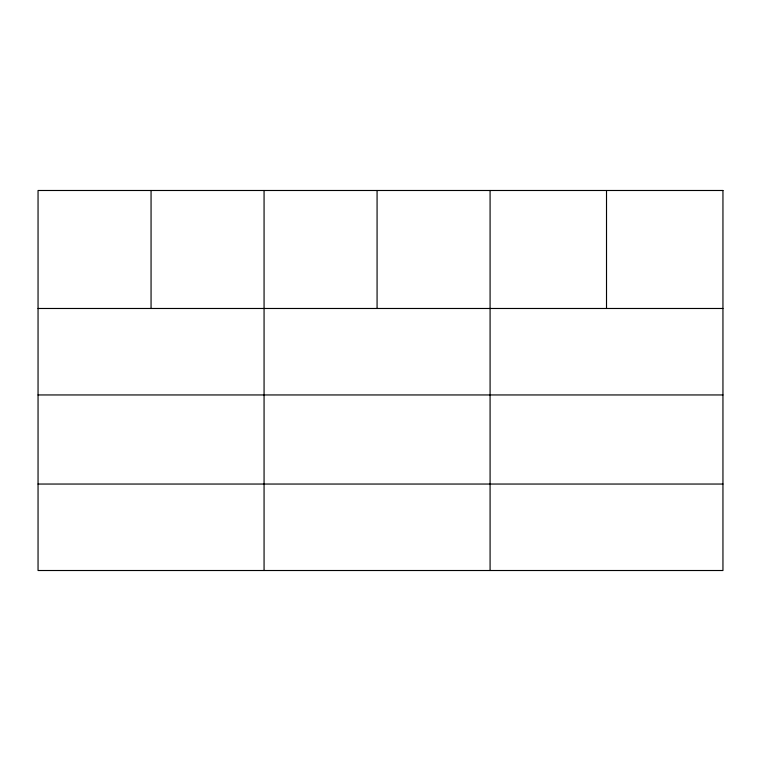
<?xml version="1.0" encoding="UTF-8"?>
<svg xmlns="http://www.w3.org/2000/svg" width="761" height="761" viewBox="0 0 761 761"><rect width="100%" height="100%" fill="white"/><g stroke="black" fill="none" stroke-linecap="round" stroke-linejoin="round"><path stroke-width="1.14" d="M38.05 308.481L722.95 308.481M38.05 394.949L722.95 394.949M38.05 484.044L722.95 484.044M606.517 190.488L606.517 308.481M490.084 190.488L490.084 570.512M377.075 190.488L377.075 308.481M264.067 190.488L264.067 570.512M151.059 190.488L151.059 308.481M722.95 190.488L38.05 190.488L38.05 570.512L722.95 570.512L722.95 190.488"/></g></svg>
